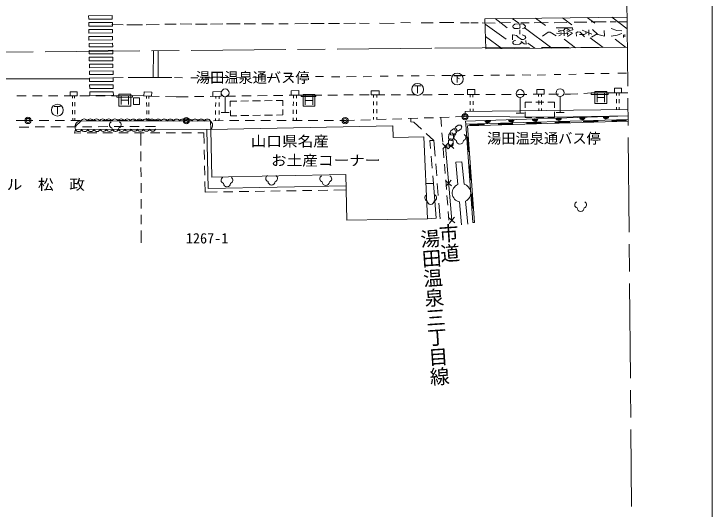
# Model space of a CAD drawing. Units: millimetres, scale not verified. Extents: x 40000 to 680000, y 20000 to 380000.
# Drawn here: x 490553 to 579000, y 232823 to 295550 of the extents above; entities that cross this region are included whole.
import ezdxf
from ezdxf.enums import TextEntityAlignment as Align

# ---------------------------------------------------------------- set-up
doc = ezdxf.new("R2010")
doc.units = ezdxf.units.MM
doc.header["$LTSCALE"] = 1000
doc.header["$PDMODE"] = 32
doc.header["$PDSIZE"] = 500
doc.linetypes.add('CHAIN', pattern=[18.5, 12, -1.5, 3.5, -1.5])
for name, color, linetype, lineweight in [('M-BGD', 7, 'Continuous', 13), ('M-BGD-EXST', 7, 'Continuous', 13), ('M-BMK', 2, 'CHAIN', 13), ('M-BMK-OTRS', 5, 'Continuous', 13), ('M-BMK-ROW', 30, 'Continuous', 13), ('M-STR-STRC', 7, 'Continuous', 13), ('M-TTL-BAND', 7, 'Continuous', 13)]:
    doc.layers.add(name, color=color, linetype=linetype, lineweight=lineweight)
doc.layers.add('M-BMK-HTXT', color=7, linetype='Continuous')
doc.styles.add('@ＭＳ ゴシック', font='')
doc.styles.add('ＭＳ ゴシック', font='')
doc.styles.get('@ＭＳ ゴシック').set_extended_font_data('@MS Gothic')
doc.styles.get('ＭＳ ゴシック').set_extended_font_data('MS Gothic')

msp = doc.modelspace()

# ---------------------------------------------------------------- linework, layer by layer
at = {"layer": 'M-BGD'}
for p, q in [((564165, 284206), (564165, 285706)), ((564165, 285706), (565665, 285706)), ((565665, 285706), (565665, 284206)), ((492116, 285165), (490916, 285163)), ((494116, 285170), (492916, 285167)), ((496116, 285175), (494916, 285172)), ((498116, 285179), (496916, 285176)), ((497979, 284862), (497977, 285178)), ((498244, 284864), (498243, 285180)), ((500116, 285184), (498916, 285181)), ((502116, 285188), (500916, 285186)), ((503567, 285192), (502916, 285190)), ((503852, 283878), (503852, 285378)), ((503852, 285378), (505352, 285378)), ((504133, 285190), (504133, 284065)), ((505070, 285190), (505070, 284065)), ((505352, 285378), (505352, 283878)), ((506938, 285163), (505561, 285202)), ((507364, 284838), (507363, 285142)), ((507642, 284839), (507641, 285143)), ((508938, 285106), (507738, 285140)), ((511115, 285045), (509737, 285084)), ((512625, 285066), (511115, 285045)), ((514625, 285095), (513425, 285078)), ((516625, 285124), (515425, 285107)), ((516123, 284823), (516127, 285117)), ((516566, 284817), (516570, 285111)), ((517312, 285052), (517312, 283052)), ((518625, 285153), (517425, 285135)), ((520624, 285181), (519424, 285164)), ((522624, 285210), (521424, 285193)), ((524624, 285239), (523424, 285222)), ((526934, 285272), (525424, 285251)), ((525956, 284898), (525958, 285258)), ((526354, 284895), (526357, 285256)), ((527182, 283854), (527182, 285354)), ((527182, 285354), (528682, 285354)), ((527464, 285167), (527464, 284042)), ((528401, 285167), (528401, 284042)), ((528682, 285354), (528682, 283854)), ((529541, 285275), (528813, 285272)), ((531541, 285282), (530341, 285278)), ((533541, 285289), (532341, 285285)), ((535541, 285296), (534341, 285292)), ((536115, 284979), (536114, 285298)), ((537541, 285303), (536341, 285299)), ((536516, 284980), (536515, 285299)), ((539541, 285310), (538341, 285306)), ((541541, 285317), (540341, 285313)), ((543541, 285324), (542341, 285320)), ((545541, 285331), (544341, 285327)), ((547541, 285338), (546341, 285334)), ((549541, 285345), (548341, 285341)), ((548353, 285016), (548350, 285341)), ((548710, 285020), (548707, 285345)), ((551541, 285352), (550341, 285348)), ((553541, 285359), (552341, 285355)), ((555541, 285366), (554341, 285362)), ((554685, 284963), (554685, 282963)), ((557541, 285373), (556341, 285369)), ((557023, 285371), (557027, 285084)), ((557381, 285377), (557385, 285089)), ((559541, 285380), (558341, 285376)), ((559746, 285076), (559746, 283076)), ((561069, 285386), (560341, 285383)), ((561975, 285439), (561069, 285386)), ((563679, 285539), (562773, 285486)), ((564446, 285519), (564446, 284394)), ((564446, 284956), (565383, 284956)), ((565383, 285519), (565383, 284394)), ((565836, 285560), (566679, 285560)), ((566896, 285560), (566896, 285237)), ((567251, 285560), (567251, 285238)), ((567479, 285560), (568322, 285560)), ((497984, 283862), (497981, 284362)), ((498249, 283864), (498247, 284364)), ((504133, 284628), (505070, 284628)), ((507367, 283838), (507365, 284338)), ((507644, 283839), (507643, 284339)), ((516109, 283823), (516116, 284323)), ((516553, 283817), (516560, 284317)), ((517954, 284497), (518778, 284510)), ((517964, 283823), (517954, 284497)), ((519278, 284517), (520278, 284533)), ((520778, 284541), (521778, 284557)), ((522278, 284564), (523278, 284580)), ((523777, 284588), (524602, 284601)), ((524602, 284601), (524613, 283927)), ((525949, 283898), (525953, 284398)), ((526348, 283895), (526351, 284395)), ((527464, 284604), (528401, 284604)), ((536119, 283979), (536117, 284479)), ((536520, 283980), (536518, 284480)), ((548363, 284016), (548358, 284516)), ((548720, 284020), (548715, 284520)), ((555306, 284372), (556180, 284372)), ((555306, 283660), (555306, 284372)), ((556680, 284372), (557680, 284372)), ((557035, 284584), (557042, 284084)), ((557393, 284589), (557400, 284089)), ((558180, 284372), (559053, 284372)), ((559053, 284372), (559053, 283660)), ((565665, 284206), (564165, 284206)), ((566896, 284737), (566897, 284237)), ((567251, 284738), (567251, 284238)), ((497989, 282862), (497986, 283362)), ((498254, 282864), (498252, 283364)), ((505352, 283878), (503852, 283878)), ((507369, 282838), (507368, 283338)), ((507647, 282839), (507646, 283339)), ((516096, 282823), (516103, 283323)), ((516540, 282818), (516546, 283317)), ((516812, 283052), (517812, 283052)), ((517983, 282650), (517972, 283323)), ((524620, 283428), (524631, 282754)), ((525943, 282898), (525946, 283398)), ((526342, 282895), (526345, 283395)), ((528682, 283854), (527182, 283854)), ((536122, 282979), (536120, 283479)), ((536524, 282980), (536522, 283480)), ((548372, 283192), (548368, 283516)), ((548729, 283196), (548726, 283520)), ((555306, 282447), (555306, 283160)), ((557050, 283584), (557054, 283297)), ((557408, 283590), (557412, 283302)), ((559053, 283160), (559053, 282447)), ((559246, 283076), (560246, 283076)), ((566897, 283737), (566897, 283415)), ((567251, 283738), (567251, 283416)), ((497993, 282046), (497991, 282362)), ((498259, 282047), (498257, 282364)), ((507372, 282033), (507371, 282338)), ((507649, 282034), (507649, 282339)), ((516085, 282030), (516089, 282324)), ((516529, 282024), (516533, 282318)), ((518807, 282663), (517983, 282650)), ((520307, 282686), (519307, 282670)), ((521807, 282710), (520807, 282694)), ((523307, 282733), (522307, 282718)), ((524631, 282754), (523806, 282741)), ((525938, 282037), (525940, 282398)), ((526337, 282035), (526339, 282395)), ((534511, 282107), (535710, 282146)), ((536125, 282160), (536124, 282479)), ((536509, 282172), (537709, 282212)), ((536526, 282161), (536525, 282480)), ((538508, 282238), (539708, 282277)), ((540507, 282303), (541707, 282343)), ((540845, 282314), (540840, 281865)), ((542506, 282369), (543706, 282408)), ((544505, 282434), (545705, 282473)), ((544630, 282438), (544720, 281305)), ((546504, 282500), (547697, 282539)), ((547790, 281571), (568353, 282180)), ((554185, 282963), (555185, 282963)), ((556180, 282447), (555306, 282447)), ((557680, 282447), (556680, 282447)), ((559053, 282447), (558180, 282447)), ((568128, 281974), (568122, 282173)), ((568353, 282180), (568359, 281980)), ((490849, 282046), (492331, 282056)), ((492331, 282056), (492957, 282055)), ((493757, 282054), (494957, 282052)), ((495757, 282051), (496957, 282049)), ((497757, 282048), (498957, 282047)), ((499232, 281258), (500432, 281264)), ((499757, 282045), (500957, 282044)), ((501232, 281267), (502432, 281273)), ((501757, 282043), (502957, 282041)), ((503231, 281277), (504431, 281282)), ((503757, 282040), (504957, 282038)), ((505231, 281286), (506431, 281291)), ((505757, 282037), (506957, 282035)), ((507231, 281295), (508485, 281300)), ((507757, 282034), (508957, 282032)), ((509757, 282031), (510957, 282030)), ((511757, 282028), (512382, 282027)), ((512382, 282027), (513050, 282028)), ((513850, 282029), (515050, 282029)), ((515850, 282030), (517050, 282031)), ((517850, 282031), (519050, 282032)), ((519850, 282033), (521050, 282034)), ((521850, 282034), (523050, 282035)), ((523850, 282036), (525050, 282036)), ((525850, 282037), (527050, 282038)), ((527850, 282038), (529050, 282039)), ((529850, 282040), (531050, 282041)), ((531850, 282041), (532518, 282042)), ((532518, 282042), (533711, 282081)), ((540840, 281865), (541221, 281842)), ((541221, 281842), (542188, 280958)), ((546851, 281480), (546492, 281213)), ((547164, 281454), (546851, 281480)), ((547294, 281247), (547164, 281454)), ((548713, 269128), (547790, 281571)), ((548005, 281377), (568359, 281980)), ((548913, 269143), (548005, 281377)), ((548331, 281587), (548337, 281387)), ((548332, 281547), (550131, 281600)), ((548333, 281507), (550132, 281560)), ((548334, 281467), (550134, 281520)), ((548336, 281427), (550135, 281480)), ((550136, 281440), (550130, 281640)), ((551929, 281693), (551935, 281493)), ((551930, 281653), (553730, 281707)), ((551932, 281613), (553731, 281667)), ((551933, 281573), (553732, 281627)), ((551934, 281533), (553733, 281587)), ((553734, 281547), (553728, 281747)), ((555528, 281800), (555534, 281600)), ((555529, 281760), (557328, 281813)), ((555530, 281720), (557329, 281773)), ((555531, 281680), (557330, 281733)), ((555532, 281640), (557332, 281693)), ((557333, 281653), (557327, 281853)), ((559126, 281907), (559132, 281707)), ((559127, 281867), (560927, 281920)), ((559128, 281827), (560928, 281880)), ((559130, 281787), (560929, 281840)), ((559131, 281747), (560930, 281800)), ((560931, 281760), (560925, 281960)), ((562725, 282013), (562730, 281814)), ((562726, 281973), (564525, 282027)), ((562727, 281933), (564526, 281987)), ((562728, 281893), (564527, 281947)), ((562729, 281854), (564528, 281907)), ((564530, 281867), (564524, 282067)), ((566323, 282120), (566329, 281920)), ((566324, 282080), (568123, 282134)), ((566325, 282040), (568125, 282094)), ((566327, 282000), (568126, 282054)), ((566328, 281960), (568127, 282014)), ((491232, 281222), (492432, 281227)), ((493232, 281231), (494432, 281236)), ((495232, 281240), (496432, 281246)), ((497232, 281249), (498432, 281255)), ((498347, 280892), (498238, 280468)), ((498238, 280468), (499034, 280469)), ((499834, 280470), (501034, 280471)), ((501834, 280472), (503034, 280473)), ((503834, 280474), (505034, 280475)), ((505834, 280475), (507034, 280477)), ((506634, 278905), (506628, 280476)), ((507834, 280477), (509034, 280479)), ((515517, 280903), (508524, 280954)), ((509834, 280479), (511034, 280480)), ((511834, 280481), (513034, 280482)), ((513834, 280483), (514630, 280484)), ((514630, 280484), (514654, 279127)), ((542778, 280418), (543745, 279534)), ((544784, 280508), (544879, 279312)), ((545862, 280499), (545641, 280274)), ((545901, 280743), (545792, 280468)), ((545792, 280468), (545884, 280246)), ((546104, 280466), (545862, 280499)), ((546259, 281010), (545901, 280743)), ((546234, 280247), (546104, 280466)), ((546573, 280984), (546259, 281010)), ((546299, 280285), (546617, 280537)), ((546492, 281213), (546384, 280937)), ((546384, 280937), (546476, 280716)), ((546476, 280716), (546711, 280680)), ((546703, 280777), (546573, 280984)), ((546617, 280537), (546703, 280777)), ((546711, 280680), (546891, 280754)), ((546891, 280754), (547209, 281007)), ((547209, 281007), (547294, 281247)), ((543745, 279534), (543260, 279503)), ((543260, 279503), (543339, 278523)), ((543908, 277546), (543745, 279534)), ((545625, 279508), (545601, 279061)), ((545641, 280274), (545618, 279827)), ((545618, 279827), (545761, 279568)), ((545845, 279732), (545625, 279508)), ((545761, 279568), (545990, 279497)), ((546087, 279700), (545845, 279732)), ((545884, 280246), (546119, 280210)), ((545990, 279497), (546168, 279655)), ((546218, 279481), (546087, 279700)), ((546119, 280210), (546299, 280285)), ((546168, 279655), (546226, 279841)), ((546226, 279841), (546234, 280247)), ((548113, 279913), (547914, 279898)), ((548087, 278106), (547954, 279901)), ((548127, 278109), (547994, 279904)), ((548167, 278112), (548034, 279907)), ((548207, 278115), (548074, 279910)), ((544842, 279155), (545580, 278481)), ((545548, 279188), (544874, 278449)), ((545530, 279187), (546269, 278512)), ((546237, 279219), (545562, 278480)), ((545601, 279061), (545744, 278802)), ((545744, 278802), (545973, 278731)), ((545973, 278731), (546151, 278889)), ((546151, 278889), (546209, 279075)), ((546209, 279075), (546218, 279481)), ((506642, 276905), (506637, 278105)), ((514668, 278327), (514689, 277127)), ((544942, 278514), (545037, 277318)), ((548047, 278103), (548247, 278118)), ((543419, 277527), (543539, 276031)), ((506649, 274905), (506644, 276105)), ((514703, 276328), (514725, 275128)), ((544112, 275054), (543990, 276549)), ((545101, 276520), (545196, 275324)), ((546524, 276762), (547309, 276836)), ((546524, 276762), (546787, 273951)), ((547309, 276836), (547575, 274003)), ((548380, 276323), (548180, 276308)), ((548354, 274516), (548220, 276311)), ((548394, 274519), (548260, 276314)), ((548433, 274522), (548300, 276317)), ((548473, 274525), (548340, 276320)), ((514739, 274328), (514763, 272971)), ((543620, 275035), (543698, 274055)), ((545241, 274431), (546007, 273789)), ((545259, 274527), (545354, 273330)), ((545302, 273727), (545945, 274493)), ((548314, 274513), (548513, 274528)), ((506656, 272905), (506652, 274105)), ((544315, 272563), (544193, 274058)), ((514763, 272971), (516302, 272996)), ((517102, 273009), (518302, 273028)), ((519102, 273041), (520302, 273060)), ((521102, 273073), (522302, 273093)), ((523102, 273106), (524301, 273125)), ((525101, 273138), (526301, 273157)), ((527101, 273170), (528301, 273189)), ((529101, 273202), (530301, 273222)), ((531101, 273234), (532640, 273259)), ((545418, 272533), (545513, 271337)), ((548646, 272733), (548447, 272718)), ((548620, 270926), (548487, 272721)), ((548660, 270929), (548527, 272724)), ((548700, 270932), (548567, 272727)), ((548740, 270935), (548607, 272730)), ((506663, 270905), (506659, 272105)), ((544560, 269578), (544397, 271566)), ((546996, 271732), (547267, 268840)), ((547779, 271829), (548052, 268914)), ((548580, 270923), (548780, 270938)), ((506671, 268905), (506666, 270105)), ((545576, 270539), (545666, 269406)), ((545715, 269018), (546358, 269785)), ((545654, 269723), (546420, 269080)), ((548713, 269128), (548913, 269143)), ((506679, 266535), (506674, 268105))]:
    msp.add_line(p, q, dxfattribs=at)
for points in [[(497695, 285178), (498572, 285180), (498571, 285685), (497694, 285683)], [(507016, 285161), (507986, 285133), (508001, 285659), (507031, 285686)], [(515760, 285111), (516814, 285127), (516806, 285716), (515751, 285701)], [(525693, 285254), (526667, 285268), (526659, 285841), (525685, 285827)], [(535815, 285297), (536821, 285300), (536820, 285798), (535813, 285794)], [(548012, 285340), (548958, 285343), (548956, 285985), (548010, 285981)], [(556819, 285371), (557731, 285374), (557729, 285976), (556817, 285973)], [(566640, 285560), (567510, 285560), (567509, 286163), (566640, 286163)], [(503567, 285192), (505561, 285202), (505562, 285004), (503568, 284994)], [(505691, 284919), (506453, 284909), (506441, 284084), (505679, 284095)], [(526934, 285272), (528813, 285272), (528813, 285098), (526934, 285098)], [(563679, 285539), (565836, 285560), (565838, 285358), (563681, 285337)]]:
    msp.add_lwpolyline(points, close=True, dxfattribs=at)
for points in [[(568349, 282657), (559076, 282490), (547697, 282539), (547715, 283184), (568341, 283433)], [(547790, 281571), (547782, 281959), (568349, 282657)], [(515517, 280961), (515441, 281985), (499058, 281996), (498285, 281254), (498347, 280892), (508524, 280954)], [(515517, 280903), (538559, 281356), (538588, 279899)], [(514996, 280907), (515169, 273433), (532630, 273786)], [(532602, 275197), (515636, 274864), (515517, 280903)], [(542936, 269610), (542466, 279971), (538588, 279899)], [(546037, 269401), (545211, 278818), (545900, 278850)], [(542936, 269610), (532716, 269409), (532602, 275197)], [(542936, 269610), (544043, 269671), (543698, 274055), (542734, 274050)]]:
    msp.add_lwpolyline(points, dxfattribs=at)
for centre in [(517312, 285552), (554685, 285463), (559746, 285576)]:
    msp.add_circle(centre, 500, dxfattribs=at)
for centre, radius, start, end in [((499448, 281816), 429, 24.64965, 155.27329), ((500228, 281816), 429, 24.64965, 155.27329), ((501008, 281815), 429, 24.64965, 155.27329), ((501788, 281815), 429, 24.64965, 155.27329), ((502569, 281814), 429, 24.64965, 155.27329), ((503349, 281814), 429, 24.64965, 155.27329), ((504129, 281813), 429, 24.64965, 155.27329), ((504909, 281813), 429, 24.64965, 155.27329), ((505689, 281812), 429, 24.64965, 155.27329), ((506469, 281812), 429, 24.64965, 155.27329), ((507249, 281811), 429, 24.64965, 155.27329), ((508030, 281810), 429, 24.64965, 155.27329), ((508810, 281810), 429, 24.64965, 155.27329), ((509590, 281809), 429, 24.64965, 155.27329), ((510370, 281809), 429, 24.64965, 155.27329), ((511150, 281808), 429, 24.64965, 155.27329), ((511930, 281808), 429, 24.64965, 155.27329), ((512710, 281807), 429, 24.64965, 155.27329), ((513491, 281807), 429, 24.64965, 155.27329), ((514271, 281806), 429, 24.64965, 155.27329), ((515051, 281806), 429, 24.64965, 155.27329), ((553566, 282209), 354, 190.74124, 353.14642), ((553566, 282209), 283, 192.96528, 350.92238), ((553566, 282209), 212, 196.71161, 347.17606), ((553566, 282209), 142, 204.42334, 339.46433), ((553566, 282209), 100, 214.741, 329.14667), ((556564, 282311), 354, 190.74124, 353.14642), ((556564, 282311), 283, 192.96528, 350.92238), ((556564, 282311), 212, 196.71161, 347.17606), ((556564, 282311), 142, 204.42334, 339.46433), ((556564, 282311), 100, 214.741, 329.14667), ((559563, 282413), 354, 190.74124, 353.14642), ((559563, 282413), 283, 192.96528, 350.92238), ((559563, 282413), 212, 196.71161, 347.17606), ((559563, 282413), 142, 204.42334, 339.46433), ((559563, 282413), 100, 214.741, 329.14667), ((562561, 282515), 354, 190.74124, 353.14642), ((562561, 282515), 283, 192.96528, 350.92238), ((562561, 282515), 212, 196.71161, 347.17606), ((562561, 282515), 142, 204.42334, 339.46433), ((562561, 282515), 100, 214.741, 329.14667), ((565559, 282616), 354, 190.74124, 353.14642), ((565559, 282616), 283, 192.96528, 350.92238), ((565559, 282616), 212, 196.71161, 347.17606), ((565559, 282616), 142, 204.42334, 339.46433), ((565559, 282616), 100, 214.741, 329.14667), ((498982, 281301), 699, 83.7846, 183.85425), ((503048, 281516), 402, 116.08703, 255.33416), ((503744, 281516), 402, 284.66584, 63.91297), ((515078, 281443), 652, 312.30341, 56.1917), ((550568, 282108), 354, 190.74124, 353.14642), ((550568, 282108), 283, 192.96528, 350.92238), ((550568, 282108), 212, 196.71161, 347.17606), ((550568, 282108), 142, 204.42334, 339.46433), ((550568, 282108), 100, 214.741, 329.14667), ((498737, 281076), 432, 205.21836, 335.47693), ((499520, 281080), 432, 205.21836, 335.47693), ((500303, 281085), 432, 205.21836, 335.47693), ((501086, 281090), 432, 205.21836, 335.47693), ((501869, 281095), 432, 205.21836, 335.47693), ((502651, 281099), 432, 205.21836, 335.47693), ((503396, 281127), 450, 180, 0), ((503434, 281104), 432, 205.21836, 335.47693), ((504217, 281109), 432, 205.21836, 335.47693), ((505000, 281114), 432, 205.21836, 335.47693), ((505783, 281118), 432, 205.21836, 335.47693), ((506566, 281123), 432, 205.21836, 335.47693), ((507349, 281128), 432, 205.21836, 335.47693), ((508132, 281133), 432, 205.21836, 335.47693), ((546703, 279896), 402, 116.08703, 255.33416), ((547052, 279507), 450, 180, 0), ((547400, 279896), 402, 284.66584, 63.91297), ((522847, 274718), 402, 116.08703, 255.33416), ((523544, 274718), 402, 284.66584, 63.91297), ((517194, 274480), 402, 116.08703, 255.33416), ((517890, 274480), 402, 284.66584, 63.91297), ((523195, 274329), 450, 180, 0), ((529716, 274665), 402, 116.08703, 255.33416), ((530064, 274276), 450, 180, 0), ((530413, 274665), 402, 284.66584, 63.91297), ((517542, 274091), 450, 180, 0), ((547253, 272876), 1172, 113.38035, 257.34533), ((547253, 272876), 1172, 296.67539, 74.0503), ((543002, 272266), 402, 116.08703, 255.33416), ((543699, 272266), 402, 284.66584, 63.91297), ((543350, 271877), 450, 180, 0), ((562002, 271369), 402, 116.08703, 255.33416), ((562698, 271369), 402, 284.66584, 63.91297), ((562350, 270980), 450, 180, 0)]:
    msp.add_arc(centre, radius, start, end, dxfattribs=at)
at = {"layer": 'M-BGD-EXST'}
for p, q in [((546269, 287717), (547169, 287717)), ((546719, 287717), (546719, 286855)), ((546719, 287492), (547019, 287342)), ((541281, 286440), (542106, 286440)), ((541694, 286440), (541694, 285502)), ((495641, 283810), (496466, 283810)), ((496054, 283810), (496054, 282872))]:
    msp.add_line(p, q, dxfattribs=at)
for centre in [(546719, 287305), (541694, 285990), (496054, 283360)]:
    msp.add_circle(centre, 750, dxfattribs=at)
at = {"layer": 'M-BMK'}
msp.add_line((568034, 316901), (568804, 233130), dxfattribs=at)
msp.add_lwpolyline([(259111, 289465), (309142, 289944), (352487, 289902), (403619, 290105), (475997, 290593), (543892, 291212), (568269, 291356)], dxfattribs=at)
at = {"layer": 'M-BMK-OTRS'}
for p, q in [((563667, 294547), (565607, 294542)), ((566098, 294539), (566791, 294543)), ((566957, 294534), (568239, 294543)), ((502964, 294213), (504373, 294192)), ((504854, 294170), (506839, 294181)), ((507319, 294192), (508963, 294213)), ((509689, 294267), (511088, 294252)), ((511591, 294295), (513085, 294267)), ((513550, 294271), (515052, 294267)), ((515469, 294276), (517001, 294281)), ((517493, 294285), (519196, 294285)), ((519703, 294281), (521149, 294290)), ((521946, 294281), (523438, 294281)), ((524121, 294295), (525279, 294304)), ((526140, 294314), (527838, 294323)), ((528184, 294338), (529854, 294328)), ((530385, 294328), (531804, 294347)), ((532333, 294347), (533846, 294366)), ((534344, 294371), (535548, 294356)), ((536874, 294372), (538740, 294360)), ((539591, 294449), (540787, 294435)), ((542145, 294437), (543677, 294447)), ((544461, 294463), (546266, 294458)), ((547141, 294444), (548230, 294444)), ((548419, 294437), (549351, 294423)), ((549885, 294423), (551521, 294402)), ((552093, 294418), (553461, 294455)), ((554787, 294426), (555847, 294433)), ((556452, 294447), (558217, 294468)), ((558989, 294419), (560604, 294462)), ((561522, 294519), (563130, 294526)), ((503086, 287444), (504384, 287496)), ((505032, 287496), (510571, 287503)), ((510880, 287503), (511916, 287471)), ((512946, 287471), (513864, 287461)), ((514782, 287461), (515742, 287471)), ((516703, 287503), (517835, 287514)), ((518721, 287525), (519799, 287493)), ((520807, 287493), (521843, 287525)), ((522643, 287493), (523764, 287514)), ((524906, 287610), (525952, 287610)), ((526774, 287589), (527916, 287621)), ((528765, 287621), (529790, 287631)), ((530782, 287578), (531860, 287599)), ((532682, 287578), (533921, 287621)), ((534807, 287599), (535874, 287642)), ((536961, 287672), (537986, 287662)), ((539101, 287710), (539874, 287714)), ((540883, 287714), (541889, 287709)), ((542857, 287737), (543841, 287728)), ((544780, 287756), (545962, 287733)), ((546322, 287742), (547712, 287747)), ((548825, 287766), (550016, 287747)), ((550953, 287785), (552057, 287791)), ((552895, 287803), (553990, 287797)), ((554929, 287824), (556026, 287811)), ((556859, 287816), (557900, 287838)), ((558987, 287873), (559828, 287864)), ((560871, 287893), (561778, 287909)), ((562885, 288013), (564070, 288023)), ((564917, 288023), (565945, 288004)), ((567072, 288034), (568144, 288040)), ((481300, 287325), (500115, 287330))]:
    msp.add_line(p, q, dxfattribs=at)
at = {"layer": 'M-BMK-ROW'}
for centre in [(492331, 282056), (512382, 282027), (532518, 282042), (547697, 282539)]:
    msp.add_circle(centre, 400, dxfattribs=at)
for p in [(492331, 282056), (512382, 282027), (532518, 282042), (547697, 282539)]:
    msp.add_point(p, dxfattribs=at)
at = {"layer": 'M-STR-STRC'}
for p, q in [((568234, 295159), (550234, 294949)), ((551527, 294964), (553031, 293792)), ((553684, 294990), (554516, 294368)), ((556621, 295024), (557892, 294075)), ((560040, 295064), (561227, 294177)), ((563166, 295100), (564151, 294365)), ((566302, 295137), (568247, 293684)), ((550251, 294251), (552898, 292353)), ((555204, 293855), (558698, 291232)), ((554652, 293540), (554645, 292990)), ((560794, 293096), (559293, 293132)), ((559926, 293224), (559492, 293331)), ((559926, 292932), (559599, 292762)), ((560254, 293381), (560268, 292797)), ((560652, 293267), (560666, 292847)), ((563404, 292847), (563396, 293530)), ((564435, 293031), (563740, 292610)), ((567780, 292902), (567773, 292561)), ((567951, 292959), (567937, 292646)), ((550290, 292695), (552348, 291158)), ((560245, 292345), (561688, 291267)), ((563557, 292540), (565206, 291308)), ((566715, 292336), (568047, 291341)), ((555668, 291865), (556549, 291207)), ((508215, 290887), (508204, 287500)), ((508837, 287501), (508837, 290893))]:
    msp.add_line(p, q, dxfattribs=at)
for points in [[(500015, 295330), (503004, 295344), (503011, 294894), (500022, 294880)], [(500028, 294452), (503017, 294467), (503023, 294017), (500034, 294002)], [(500041, 293575), (503029, 293589), (503036, 293139), (500047, 293125)], [(500053, 292697), (503042, 292711), (503048, 292261), (500060, 292247)], [(500066, 291820), (503055, 291834), (503061, 291384), (500072, 291370)], [(500078, 290942), (503067, 290956), (503074, 290506), (500085, 290492)], [(500091, 290065), (503080, 290079), (503086, 289629), (500097, 289615)], [(500104, 289187), (503092, 289201), (503099, 288751), (500110, 288737)], [(500116, 288310), (503105, 288324), (503111, 287874), (500123, 287860)], [(500129, 287432), (503118, 287446), (503124, 286996), (500135, 286982)], [(500141, 286555), (503130, 286569), (503137, 286119), (500148, 286105)], [(500154, 285677), (503143, 285691), (503149, 285241), (500160, 285227)]]:
    msp.add_lwpolyline(points, close=True, dxfattribs=at)
for points in [[(568269, 291344), (550329, 291135), (550234, 294949)], [(554981, 293720), (555280, 293763), (555358, 293983), (555123, 294240), (554653, 294282), (554009, 294256), (553792, 294081), (553766, 293954), (553785, 293837), (553965, 293714), (554424, 293717), (554623, 293742), (554661, 293805), (554674, 293904), (554652, 294021), (554653, 294282)], [(559243, 293779), (561335, 293786), (561342, 293544), (561001, 293445), (560495, 293783), (560154, 293423), (559741, 293452), (559542, 293544)], [(567559, 293429), (566919, 293464), (566229, 293706)], [(554963, 292891), (555302, 292781), (555390, 292582), (555280, 292395), (555112, 292335), (554846, 292316), (554695, 292442), (554448, 292626), (554245, 292812), (554030, 292863), (553774, 292907), (553701, 292910), (553698, 292275)], [(557524, 292756), (558255, 293233), (558477, 293233), (559240, 292788)], [(560617, 293452), (561328, 293103), (560666, 292697)], [(562827, 292641), (562286, 293260), (561980, 293288), (561802, 293167), (561831, 292755)], [(563021, 293302), (563048, 293096), (562806, 292968), (562194, 292947)], [(563759, 292982), (563197, 293224), (562535, 293516)], [(565341, 293471), (565355, 292731), (564515, 292959), (563839, 293564)], [(567559, 293087), (566990, 292845), (566214, 292738)], [(555427, 292205), (555433, 291731), (555193, 291766), (554829, 292041), (554819, 291845), (554623, 291705), (554146, 291674), (553893, 291724), (553741, 291857), (553747, 291990), (553836, 292123), (554007, 292180), (554105, 292186)]]:
    msp.add_lwpolyline(points, dxfattribs=at)
at = {"layer": 'M-TTL-BAND'}
msp.add_line((579000, 20000), (579000, 370000), dxfattribs=at)

# ---------------------------------------------------------------- texts
at = {"layer": 'M-BGD', "style": 'ＭＳ ゴシック'}
for p in [(520807, 287493), (557699, 279795)]:
    msp.add_text('湯田温泉通バス停', height=1320, dxfattribs=at).set_placement(p, align=Align.MIDDLE_CENTER)
at = {"layer": 'M-BGD', "style": 'ＭＳ ゴシック', "width": 1.1}
for s, p in [('山口県名産', (520555, 278371)), ('お土産コーナー', (523126, 275941)), ('ホテル\u3000松\u3000政', (485675, 272885))]:
    msp.add_text(s, height=1320, dxfattribs=at).set_placement(p, align=Align.BOTTOM_LEFT)
at = {"layer": 'M-BGD', "style": '@ＭＳ ゴシック'}
for s, p in [('市道', (544056, 268912)), ('湯田温泉三丁目線', (541722, 268242))]:
    msp.add_text(s, height=1833, rotation=273.887, dxfattribs=at).set_placement(p, align=Align.BOTTOM_LEFT)
at = {"layer": 'M-BMK-HTXT', "style": 'ＭＳ ゴシック'}
msp.add_text('1267-1', height=1320, dxfattribs=at).set_placement((515025, 266078), align=Align.BOTTOM_CENTER)

doc.saveas('drawing.dxf')
